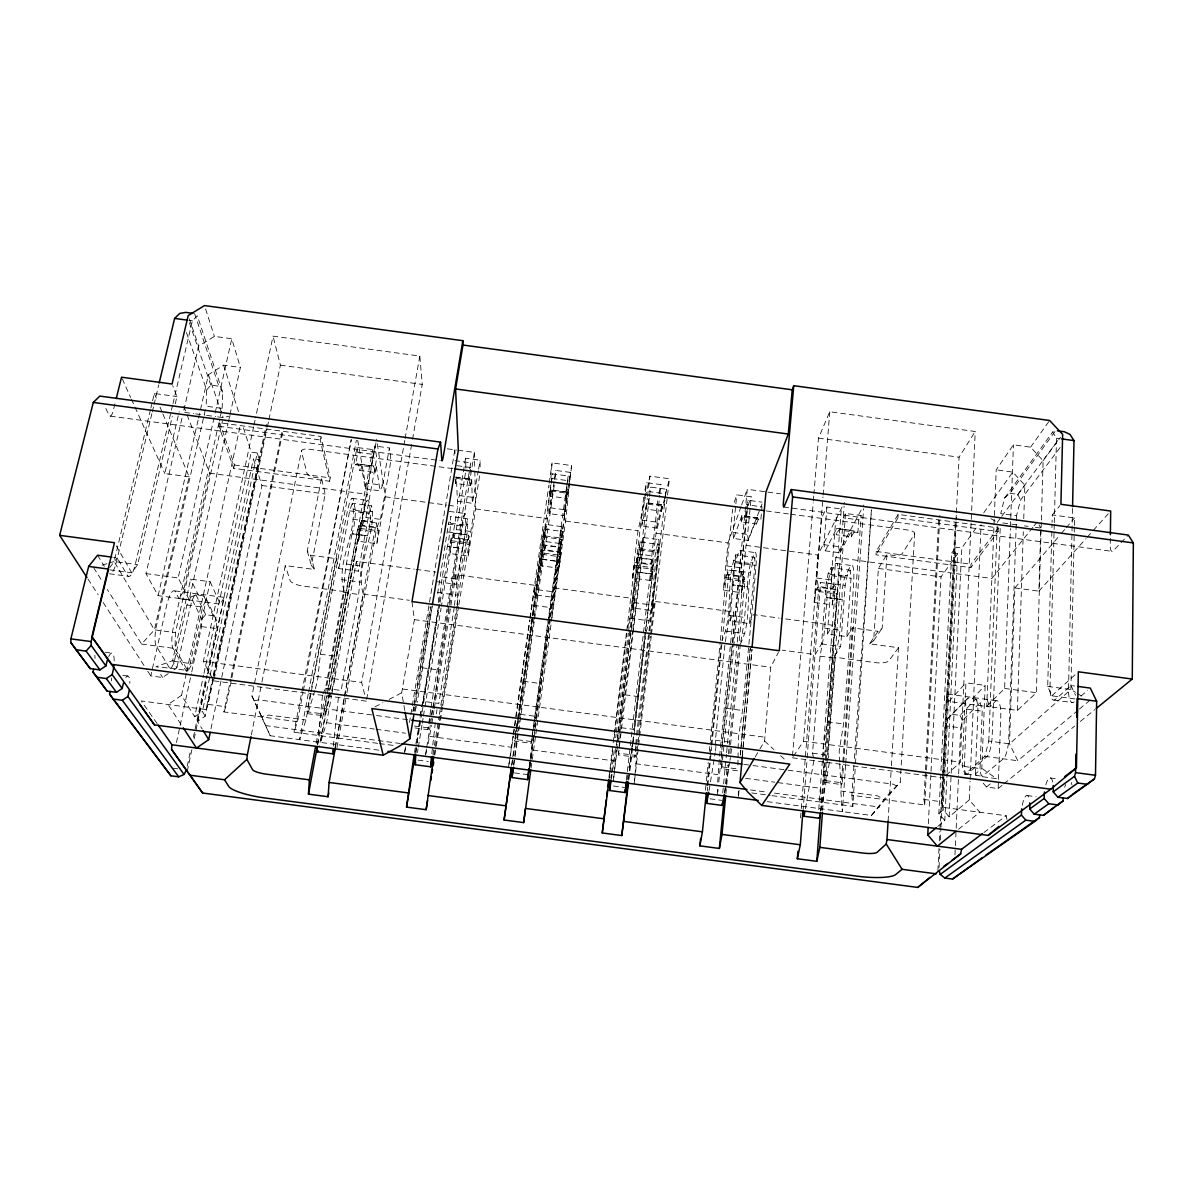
<?xml version="1.0" encoding="UTF-8"?>
<svg xmlns="http://www.w3.org/2000/svg" width="1193" height="1193" viewBox="0 0 1193 1193"><rect width="100%" height="100%" fill="white"/><g stroke="black" fill="none" stroke-linecap="round" stroke-linejoin="round"><path stroke-width="0.75" stroke-dasharray="5 3.75" d="M531.243 741.554L514.63 739.347L514.481 740.957L531.064 743.343L566.615 487.042M465.881 468.267L465.568 458.246L480.063 460.2L480.183 470.206M626.28 780.252L652.004 559.8L637.33 557.832L628.577 631.276M717.604 789.498L717.53 795.06L718.082 789.498M717.694 782.071L719.409 758.017M737.945 765.071L738.02 759.583M738.049 757.764L738.139 750.442M738.169 748.607L738.392 737.632L742.538 710.491L752.887 602.674A22.085 2.341 -82.4 0 0 753.051 600.869L755.84 568.136A27.305 2.863 -82.3 0 0 754.021 554.327L750.472 563.543A15.39 1.596 -82.2 0 0 747.638 580.887L747.385 586.867L732.219 584.838L747.385 586.867M1110.325 538.326L1110.236 545.619A9.305 2.938 -81 0 0 1113.352 550.748L1128.31 535.061M1072.522 508.457L1068.54 689.211A18.969 5.786 -82.7 0 0 1074.311 701.827M1074.356 527.142L1070.867 689.524L1009.502 743.821L988.788 741.062L984.821 756.347L964.854 774.391L962.199 765.727L965.912 682.828L985.164 685.393L981.809 768.337L975.352 774.048L977.574 776.643M1074.401 525.308L1074.55 517.926L1052.271 514.914L1052.077 522.28M173.984 669.765L176.832 667.841L172.597 660.654L190.626 579.127L210.132 581.737L192.461 663.293L187.957 671.062L175.043 648.515L175.431 632.648L222.345 421.218M721.959 744.626L721.661 768.65L738.169 770.842A6.949 0.775 -83 0 1 737.9 768.739M722.004 742.807L732.711 644.399M1054.254 524.428L1050.019 686.736A18.969 5.562 -82.7 0 0 1055.522 699.307L1071.001 685.498L1074.505 685.975M1054.314 522.594L1056.506 438.219L1052.644 432.03L1055.686 430.598L1009.889 493.261L1004.625 497.973L1000.763 513.616L1016.54 515.764L1020.477 500.121L1060.07 447.539M645.204 493.38L641.685 526.098L656.389 528.081L659.699 495.349M1074.968 698.919L1051.794 695.817L1047.708 686.422L1052.032 524.13M1078.04 710.223L1017.823 760.746L1009.502 743.821L1014.9 587.94L1038.909 591.176L1040.743 528.067L1039.073 524.86M1041.385 520.073L1043.114 460.677L1030.588 447.181L1013.424 444.84L996.2 469.848L986.76 706.331L1017.39 710.431L1036.359 692.686L1041.116 529.364M1041.161 527.5L1041.325 521.938M186.466 332.564L206.643 390.007L206.135 406.216L222.137 408.379L219.318 421.025M653.033 565.02L652.899 569.24L634.482 566.764L634.721 562.559L653.033 565.02L650.513 580.469L632.305 578.023L638.031 530.825L645.338 497.302M191.745 671.898L201.542 626.608L201.796 618.988L190.85 597.007L196.025 594.875L203.794 595.918L206.419 599.08L216.798 621.001L216.529 628.607L206.881 673.911M430.718 709.537L427.869 729.639L435.072 697.279L438.398 669.944L455.547 562.783A22.145 1.581 -82.4 0 1 455.845 560.993L461.288 528.529A27.364 1.939 -82.4 0 1 465.524 515.495L465.762 525.248A15.434 1.074 -82.4 0 1 463.764 542.74L462.69 548.616L447.345 546.334L462.69 548.616M643.698 497.153L636.361 562.052L650.946 564.006L657.686 500.941M1017.39 710.431L1023.311 531.75M1023.743 518.731L1024.862 485.223L1012.797 472.1L996.2 469.848M222.137 408.379L222.703 392.184L197.322 315.802L192.386 320.828L173 403.473M986.76 706.331L1004.625 688.45L1010.396 528.529M1010.456 526.665L1013.424 444.84M1016.54 515.764L1008.786 738.422A16.672 4.444 -83.3 0 1 1003.388 758.823L982.495 776.24A16.046 4.116 -83.5 0 1 980.02 768.575L982.182 711.207L980.214 702.468L975.74 699.068L968.075 698.039L947.749 718.529L945.945 725.881L960.738 727.864L962.572 720.512L980.214 702.468M731.592 748.772L729.982 760.284M983.151 783.115L986.507 787.007L998.138 788.558L998.407 781.236M998.481 779.402L1000.763 717.217A22.921 5.95 -83.1 0 0 995.051 701.633L989.743 706.912L948.897 701.454L946.541 693.938L996.692 700.709M988.788 741.062L997.363 522.206L1000.659 517.762M998.123 531.511L998.273 527.932L898.105 514.407L876.229 551.449L876.005 554.849L970.848 567.629L998.123 531.511L897.897 517.971L876.005 554.849M1000.181 528.469L992.188 736.215A16.672 4.28 -83.3 0 1 986.879 756.63L966.837 774.66L964.854 774.391M958.62 829.18L979.811 812.254L969.268 799.921L970.058 781.326M970.148 779.461L981.064 524.666M975.352 774.048L977.842 714.16A22.935 5.637 -83.1 0 0 972.534 698.621L985.164 685.393M966.837 774.66L966.673 774.138A16.061 3.952 -83.4 0 1 964.317 766.488L966.688 709.134L964.839 700.41M542.129 559.278L557.31 561.321L542.099 559.308L546.006 524.428L532.615 615.767M715.919 746.699L715.487 751.023M954.967 854.889L955.295 847.522M955.384 845.673L958.561 775.718M958.65 773.884L960.738 727.864M946.064 775.465L960.276 762.118L975.218 431.493L829.776 411.749L818.487 438.129L813.954 493.574M970.848 567.629L971.013 564.214L998.273 527.932M550.734 490.04L566.213 492.127L566.138 493.872L565.691 498.256L550.435 496.199A54.639 1.193 -82.4 0 0 550.331 491.024L552.508 473.875L568.151 475.977L565.929 493.127L550.331 491.024M937.713 826.495L944.811 820.516L947.033 774.212M947.123 772.363L957.591 553.82L951.701 553.03L938.861 813.507L944.811 820.516M969.268 799.921L949.151 816.862L961.797 547.975L977.992 525.457M617.974 731.577L629.815 630.739M937.907 870.756L938.995 848.417M939.353 840.976L939.816 831.67M939.905 829.806L942.455 777.702M942.545 775.838L946.541 693.938M1006.952 819.472L1006.251 815.758L942.351 807.273L941.545 801.756L942.902 773.869M942.992 772.02L955.339 519.194M939.04 867.594L939.935 849.192M940.382 839.991L940.919 828.941M941.009 827.107L955.936 522.072M956.025 520.223L956.294 514.66M956.383 512.811L959.083 457.202L975.218 431.493M942.351 807.273L943.976 773.854M944.066 771.99L956.428 517.598M949.151 816.862L943.141 809.793L955.847 547.169L961.797 547.975M559.398 551.703L559.845 547.408L545.141 545.44L544.798 549.749L559.398 551.703L568.539 487.012M928.333 823.737L941.023 576.875L957.591 553.82M853.92 765.623L851.891 795.269L924.709 804.932L923.964 799.429L925.44 771.558M925.529 769.694L938.846 516.972M924.709 804.932L939.89 515.361M813.835 760.627L805.439 808.72M767.308 801.651L871.457 815.46L900.238 782.25L914.703 533.405M888.099 821.097L891.305 767.606M891.425 765.757L898.508 647.724L869.533 643.847L878.018 631.321L882.209 628.115L886.921 554.491L892.737 555.267A8.008 3.027 3.2 0 0 902.311 553.463L914.479 534.24A8.262 3.206 2.9 0 0 908.35 530.095L790.273 514.153M772.02 795.627L852.816 806.349L855.366 765.578M855.485 763.729L871.397 509.843L854.039 763.759M897.897 517.971L898.105 514.407M640.059 541.95L632.409 607.908L651.93 610.518L659.192 544.53L640.059 541.95L629.964 618.242L627.309 629.442M869.533 643.847L873.649 640.686L878.391 568.45L886.921 554.491M532.883 615.156L543.904 529.021L563.066 531.586L551.613 619.316M563.066 531.586L553.865 597.38L534.315 594.755L534.971 585.331L455.875 574.728L434.237 708.866M851.414 536.775L851.862 530.438L836.711 528.395L836.218 534.718L851.414 536.775A54.505 8.873 -82.2 0 1 857.886 532.496L858.781 519.909L861.137 515.54L845.569 513.437L843.317 517.822L858.781 519.909M845.613 765.16L842.362 811.598L840.797 790.974L852.339 627.876L878.018 631.321M823.319 758.107L824.244 780.207A6.934 1.133 -83.3 0 0 825.765 780.654L842.288 782.862L843.6 764.295M843.734 762.431L861.137 515.54M845.748 763.296L863.583 508.74M325.346 693.938L344.374 591.579C334.622 562.44 358.72 532.824 352.278 503.237L371.5 505.817C377.107 535.448 354.649 564.826 363.268 594.114L344.688 696.518M331.684 690.896L333.801 682.724L336.68 656.389L356.111 549.436A22.16 2.908 -82.4 0 1 356.453 547.647L362.791 515.287A27.394 3.549 -82.5 0 1 369.055 502.521L370.576 512.453A15.449 1.968 -82.5 0 1 368.861 529.99L367.519 535.836L352.144 533.793L353.665 527.947A15.449 2.118 -82.5 0 0 355.32 510.395L353.605 500.434A27.394 3.803 -82.5 0 0 347.014 513.154L340.542 545.514A22.16 3.117 -82.4 0 0 340.184 547.304L320.395 654.226L317.547 680.562L315.355 688.719M636.913 752.679L634.169 784.01L638.449 747.012M826.302 760.538L833.982 657.104L840.662 646.457L845.121 585.405L847.164 575.652L850.236 570.224L831.163 567.659L828.24 573.117L826.257 582.87L821.545 643.892L815.222 654.584L782.25 650.185M831.163 567.659L831.819 575.667L827.375 634.02L846.836 636.63L851.027 578.262L850.236 570.224M820.56 811.195L824.169 762.909M824.721 755.482L836.785 593.935L835.875 589.581L817.608 587.135L816.266 589.67L814.118 602.435L832.267 604.866L834.459 592.116L835.875 589.581M825.034 762.416L821.574 808.854L820.322 788.26L776.583 782.459M825.183 760.567L844.152 506.115M822.588 810.42L826.153 762.387M825.765 780.654L845.569 513.437M828.732 758.181L828.061 755.229L835.234 658.223L838.604 640.343A15.285 2.446 -82.4 0 0 839.932 630.232L842.198 599.363L826.734 597.499L826.883 591.534A15.39 2.326 -82.2 0 1 829.955 574.236L834.548 565.154A27.29 4.19 -82.2 0 1 838.068 579.187L836.01 611.994A22.07 3.43 -82.4 0 1 835.89 613.813L827.42 721.795L823.17 747.832L823.245 756.273M826.913 507.025L823.96 544.694L825.228 550.808L839.887 552.791L838.485 546.648L841.319 508.979L826.913 507.025L822.842 515.451A7.218 1.029 -81.9 0 0 820.993 524.786L816.758 578.023L818.353 586.494L832.893 588.447L831.133 579.962L835.189 526.695A7.218 1.089 -81.9 0 1 837.083 517.374M832.267 604.866L835.846 557.459L863.836 505.027M818.741 809.48L835.503 585.241L835.189 584.421L820.56 582.452L818.353 586.494M839.618 762.103L839.186 751.038L843.57 723.957L851.683 615.931A22.07 3.639 -82.4 0 0 851.802 614.112L853.711 581.289A27.29 4.444 -82.2 0 0 849.878 567.227L845.091 576.264A15.39 2.475 -82.2 0 0 841.96 593.547L842.198 599.363M542.487 552.896L542.696 550.197L561.038 552.657L559.07 568.196L540.832 565.75L542.487 552.896L560.755 555.341M813.447 757.57L812.537 753.156L820.038 656.18L823.364 638.3A15.285 2.297 -82.4 0 0 824.691 628.174L827.062 597.335M814.118 602.435L817.891 555.043L844.42 502.402M793.375 756.302L803.545 741.271L822.991 496.899M823.14 495.05L829.776 411.749M800.563 817.921L801.144 810.494M801.293 808.63L818.428 591.474L817.608 587.135M803.038 811.136L807.094 759.509M807.109 757.987L820.56 582.452M540.832 565.75L547.542 518.642L550.271 485.208M550.868 477.782L552.076 462.914L571.596 465.553L565.571 521.073L559.07 568.196M635.675 745.983L634.915 757.123L618.377 754.93L621.285 722.048L632.812 631.022M635.809 744.178L636.391 736.916M636.54 735.097L653.943 589.402A22.1 1.044 -82.4 0 0 654.137 587.597L657.805 554.954A27.32 1.268 -82.3 0 0 657.999 541.398L654.137 560.621L645.771 630.262M792.51 755.944L813.208 502.805M813.358 500.956L813.805 495.408M549.347 513.661L551.33 489.905L566.571 491.963L564.065 515.644L549.347 513.661L554.223 481.107M557.295 561.351L561.605 526.635L546.006 524.428M569.255 481.226L570.209 472.368L555.744 470.415L554.864 480.287M613.321 781.236L617.079 744.417M759.866 749.04L764.594 741.047L770.678 667.26L778.418 652.392M322.945 693.789L325.495 688.376L343.36 592.399L344.956 574.221A15.345 2.088 -82.3 0 1 346.358 564.065L352.039 533.539M742.314 756.675L751.903 649.275M325.495 688.376L341.138 690.464L358.661 594.457L360.331 576.279A15.345 1.939 -82.3 0 1 361.718 566.123L367.31 535.597M740.301 754.304L740.644 750.606M740.823 748.757L750.129 648.724M740.376 755.184L750.352 647.918M739.049 790.407L738.363 797.819L738.333 790.377M742.314 755.169L752.097 649.499M317.696 744.059L322.483 695.31M740.122 644.548C754.095 617.87 743.179 584.898 754.796 557.385L735.678 554.82C725.061 582.035 733.993 613.754 721.989 640.462M741.852 515.6L741.241 521.923L756.451 523.966L757.033 517.643L741.852 515.6L733.531 538.461L748.205 540.444L757.033 517.643M735.678 554.82L729.967 620.971L749.458 623.581L754.93 565.333L754.796 557.385M756.451 523.966A54.55 5.711 -82.2 0 1 760.851 519.417L762.029 506.846L746.535 504.758L748.16 500.285L762.029 502.149M333.369 746.147L338.499 696.518M741.062 506.593L728.028 542.934L723.286 590.237L741.464 592.682L746.013 545.365L760.03 509.157M722.719 793.032L723.435 785.665M723.614 783.831L726.448 754.379M726.626 752.529L727.327 745.178M727.506 743.328L737.065 643.937M737.244 642.088L743.821 572.416L729.012 570.15L727.432 574.28L741.986 576.234L743.761 572.148M748.205 540.444L747.593 534.404L751.202 496.81L736.767 494.856L733.531 504.385M724.688 792.853L725.404 785.441M725.583 783.592L727.357 765.056M728.416 753.931L744.909 581.587L744.521 577.308L726.239 574.862L723.286 590.237M725.881 793.867L728.699 764.37M729.743 753.305L740.212 645.502M740.823 641.923L743.254 627.563A15.3 1.566 -82.4 0 0 744.581 617.452L747.504 586.658M438.681 602.554L437.786 592.503L448.732 522.072L450.626 522.325L450.551 523.205A15.434 1.223 -82.4 0 1 448.598 540.712L447.464 546.573M719.588 756.168L733.665 611.964L654.42 601.347L651.93 610.518M718.797 782.086L721.139 757.987M721.318 756.138L722.033 748.727M722.212 746.878L747.265 489.279L766.711 491.904M741.241 521.923A54.55 5.204 -82.2 0 1 745.312 517.315L746.356 506.548M741.986 576.234L741.241 567.868L747.146 509.262M721.661 768.65L747.086 511.394M747.265 509.545L748.16 500.285M617.855 733.65L617.333 737.975M705.421 790.303L706.167 782.891M706.345 781.042L708.195 762.506M709.313 751.396L710.238 742.135M710.417 740.286L720.229 642.102M720.423 640.253L726.239 574.862M707.017 785.755L709.954 756.273M710.133 754.438L710.864 747.057M711.058 745.222L720.975 645.711M707.3 790.989L707.673 787.305M707.852 785.471L711.699 746.818M711.878 744.984L729.102 570.179M733.531 538.461L733.039 532.436L735.708 505.593M735.887 503.804L736.767 494.856M715.904 746.043L715.427 740.242L725.001 643.474M725.299 641.67L727.984 625.52A15.3 1.432 -82.4 0 0 729.311 615.394L732.353 584.615M732.89 642.565L737.065 600.556A22.085 2.132 -82.4 0 0 737.244 598.752L740.167 566.019A27.305 2.61 -82.3 0 0 738.661 552.255L735.32 561.5A15.405 1.447 -82.3 0 0 732.532 578.859L732.129 584.809M727.432 574.28L726.85 565.944L732.636 509.157M358.571 541.279L359.361 525.561L377.749 528.037L378.226 530.825L376.869 543.74L358.571 541.279L367.25 494.364L357.065 436.578M457.709 606.745C454.801 577.099 468.819 548.407 467.552 518.746L450.268 516.42L450.626 522.325M553.865 597.38L554.834 588L634.587 598.692L617.303 742.568M439.382 601.57L440.933 587.075A15.33 1.208 -82.3 0 1 442.32 576.935L447.345 546.334M652.75 571.73L652.601 574.146L637.42 572.103L652.601 574.146M415.954 753.424L416.954 744.372M417.162 742.568L421.069 708.418M454.473 605.433L456.278 589.133A15.33 1.059 -82.3 0 1 457.65 578.978L462.571 548.392M633.468 736.648L628.532 770.603M431.821 753.693L435.296 722.958M468.208 555.998L469.654 540.384L451.282 537.909L449.955 553.552L468.208 555.998L475.694 508.964L474.814 470.668M628.264 780.073L629.129 772.676M629.352 770.827L631.947 748.637M632.156 746.788L633.244 737.528M634.109 730.131L645.562 632.111M645.324 630.978L652.675 573.922M628.95 779.148L632.812 746.028M633.036 744.193L633.886 736.827M634.109 734.992L645.696 635.645M648.738 498.838L648.097 504.207A54.595 2.013 -82.3 0 0 646.099 509.098L661.325 511.141L662.07 504.833L646.86 502.79L641.685 526.098M646.129 631.962C654.644 603.613 651.766 573.132 659.192 544.53M661.325 511.141A54.595 2.52 -82.3 0 1 663.666 506.309L666.231 489.219L650.617 487.117L649.603 491.665L665.112 493.768M635.809 751.679L636.451 746.132M636.659 744.283L637.524 736.886M637.733 735.052L664.948 500.314M665.157 498.465L666.231 489.219M637.137 750.829L650.364 636.406M650.573 634.557L654.42 601.347M638.658 745.163L651.259 636.018M651.482 634.154L669.422 478.766L649.946 476.141L645.711 495.542M432.224 606.044L417.282 702.274M659.908 493.559L660.952 484.626L646.502 482.673L644.444 492.366M650.513 580.469L656.046 533.256L665.097 496.348M645.055 632.767L633.751 729.385L618.183 727.312M630.336 627.13L637.494 571.879M613.754 777.538L647.277 498.331M647.501 496.482L649.946 476.141M618.377 754.93L649.29 498.197M649.499 496.348L650.617 487.117M608.967 777.508L634.482 566.764M609.295 778.403L609.742 774.719M609.966 772.885L612.844 748.98M614.186 737.945L614.634 734.262M614.857 732.427L626.877 633.125M610.846 778.194L611.293 774.525M611.502 772.691L614.171 750.651M615.722 737.796L616.155 734.127M616.378 732.293L628.353 633.125M645.428 491.605L646.502 482.673M633.036 629.203L638.091 587.269A22.1 0.835 -82.4 0 0 638.3 585.465L642.117 552.836A27.335 1.014 -82.3 0 0 642.624 539.34L637.42 572.103M436.325 713.921L437.011 709.611M534.315 616.125L542.114 559.07M513.557 764.519L514.481 757.316M514.72 755.512L517.479 733.874M517.702 732.07L519.238 720.542M532.346 617.586L518.612 715.755M549.585 618.168L557.325 561.113M465.449 473.099L456.322 529.573L453.832 537.521L468.446 539.49L470.788 531.511L479.72 475.038M561.53 526.516L534.345 721.511M529.2 766.592L530.139 759.389M530.378 757.585L533.659 732.368M554.283 485.089L544.798 549.749M534.375 726.955L534.837 723.54M565.691 498.256L566.571 491.963M535.523 719.185L549.362 619.972M529.304 767.382L530.333 760.06M530.587 758.226L534.643 728.893M534.896 727.059L535.925 719.722M536.179 717.888L549.898 618.884M550.152 617.049L559.83 547.423M564.065 515.644L568.733 483.061M568.972 481.286L570.209 472.368M533.748 738.735L529.394 770.111L532.391 750.039L615.081 761.015M534.166 737.155L571.596 465.553M531.049 768.038L535.642 735.842M535.896 733.993L551.718 619.555M551.971 617.72L561.038 552.657M566.869 485.208L568.151 475.977M519.611 718.499L534.091 617.929M513.84 765.339L534.404 620.554M534.673 618.72L545.126 545.44M554.477 479.332L555.744 470.415M632.305 578.023L634.721 562.559M512.99 735.977L508.501 767.353L513.378 736.26M513.258 734.142L529.632 619.749M529.901 617.899L548.914 485.059M549.183 483.21L552.076 462.914M513.646 734.426L529.96 620.3M530.229 618.466L534.971 585.331M534.315 594.755L543.904 529.021M515.152 735.649L515.943 730.131M516.211 728.282L517.255 720.9M517.523 719.066L550.927 484.925M551.196 483.09L552.508 473.875M511.573 765.444L516.554 730.578M516.808 728.744L532.242 620.464M511.976 764.653L513.02 757.272M513.288 755.423L515.913 736.976M517.494 725.911L533.003 617.049M533.256 615.215L542.696 550.197M550.435 496.199L551.33 489.905M611.338 779.327L616.02 746.967M616.289 745.178L617.064 739.779M532.734 732.308L531.064 743.343M533.003 730.519L534.076 723.316M627.205 779.596L628.264 772.408M741.464 592.682L744.521 577.308M436.832 581.692L456.412 584.316L467.552 518.746M454.279 607.237L438.83 703.452L423.217 701.38L421.427 706.882M432.955 754.617L434.133 747.295M434.416 745.461L439.099 716.188M439.397 714.368L440.56 707.046M440.858 705.212L456.665 606.417M456.964 604.583L468.282 535.105L468.446 539.49M465.568 458.246L459.454 495.587L457.605 501.299L472.353 503.297L478.348 470.877M478.632 469.088L480.063 460.2M433.998 755.169L441.022 711.192M441.306 709.358L457.113 610.413M434.893 754.826L442.484 707.27M442.782 705.436L458.544 606.655M458.828 604.821L469.654 540.384M515.749 733.725L514.496 741.136M516.032 731.92L516.897 726.537M517.18 724.733L518.329 717.545M431.016 707.703L447.002 609.026M447.3 607.192L470.698 462.824L455.04 460.707M455.055 478.9A54.684 4.369 -82.5 0 1 455.383 483.374L470.668 485.447A54.669 3.862 -82.4 0 0 468.819 480.033L470.549 469.326M426.453 748.995L425.275 756.317L426.512 750.889M426.751 747.161L430.3 725.195M430.598 723.361L432.671 710.551M432.97 708.717L474.382 452.415L454.846 449.776L409.512 722.436M428.138 743.657L431.568 725.404M431.851 723.554L433.939 710.7M470.668 485.447L471.682 479.154L456.412 477.096L457.635 506.533L441.38 606.238M709.074 790.452L715.189 752.813M414.493 752.574L420.204 717.783M420.503 715.949L421.696 708.627M421.994 706.793L438.532 606.059M423.217 701.38L438.994 605.194M415.537 752.261L416.73 744.939M417.028 743.12L421.83 713.861M422.128 712.027L439.799 604.15M440.098 602.316L451.282 537.909M417.461 752.559L418.057 748.906M418.355 747.072L421.949 725.12M422.247 723.301L423.142 717.813M423.44 715.979L424.633 708.657M424.932 706.838L441.082 608.072M412.823 711.639L430.181 606.954M413.539 710.983L414.15 707.33M414.448 705.495L430.807 606.849M455.383 483.374L456.158 478.676M724.658 792.51L725.851 785.352M726.134 783.562L729.698 762.073M404.651 751.709L405.56 746.221M404.815 710.461L401.683 692.76L414.374 619.629L411.973 601.585M414.463 711.222L415.701 703.885M416.014 702.036L432.075 606.491M452.952 535.389L453.549 533.122L468.282 535.105M366.639 699.322L412.211 441.171M412.539 439.337L422.233 384.414L419.817 356.066L273.063 336.143L255.541 417.908M364.611 694.356L361.628 682.441L404.785 440.411M405.113 438.577L419.817 356.066M335.069 747.25L376.198 522.728L377.003 527.202L362.359 525.233L361.464 520.745L360.823 522.146L319.187 747.012M382.64 485.238L389.41 447.957L374.9 446.003L367.996 483.254L365.356 488.876L380.12 490.875L382.64 485.238L367.996 483.254M335.397 747.713L344.359 698.337M337.022 747.459L346.611 694.52M346.939 692.686L376.034 532.048L377.749 528.037M377.003 527.202L380.373 519.358L389.887 466.642A7.247 0.865 -82.8 0 0 390.663 457.128L389.41 447.957M376.869 543.74L385.339 496.81L376.63 439.218M820.993 810.778L829.478 761.79M357.005 447.479L357.87 452.296L355.529 464.748A54.729 7.59 -82.5 0 1 359.809 470.489L375.109 472.562A54.714 7.069 -82.5 0 0 371.157 466.866L373.469 454.399L372.708 449.597L357.005 447.479L310.806 691.716M375.959 442.871L320.559 742.434L326.599 722.734L331.609 695.534M331.952 693.715L356.349 561.381L414.254 569.15M362.359 525.233L365.893 517.404L375.586 464.703A7.247 0.925 -82.8 0 0 376.317 455.189L374.9 446.003M375.109 472.562L376.257 466.284L360.972 464.226L359.809 470.489M452.639 468.61L308.733 449.179A8.291 3.251 11.9 0 0 301.471 451.536L306.974 473.248A8.053 3.057 11.6 0 0 315.623 477.528L321.513 478.318L307.257 551.002L310.523 555.237L336.426 558.712L338.812 568.554L358.422 571.193L369.025 513.437L371.5 505.817M316.175 743.284L325.003 695.773M317.592 744.879L327.419 691.97M327.747 690.136L357.542 529.558L359.361 525.561M310.463 693.551L307.019 711.774L323.691 713.981L327.061 695.758M327.404 693.923L372.708 449.597M338.812 568.554L349.668 510.843L352.278 503.237M308.256 694.013L299.592 739.645L305.945 719.99L336.426 558.712M308.599 692.179L356.379 440.217M377.599 743.328L293.97 732.234L297.43 721.69L302.992 692.566M303.335 690.747L351.279 439.576L293.97 732.234M261.923 682.053L285.261 565.571L314.52 569.493L311.328 565.348L325.197 494.006L321.513 478.318M329.566 481.241L330.207 477.886L320.962 436.459L219.706 422.784L218.916 426.304L233.709 468.327L329.566 481.241L320.276 439.978L320.962 436.459M251.35 734.828L261.565 683.872M378.852 750.158L270.229 735.753L251.962 696.011L301.516 450.686M297.43 721.69L223.866 711.923L230.652 679.22M231.024 677.4L282.294 430.27M223.866 711.923L225.865 706.748L231.531 679.473M231.904 677.654L283.531 428.451M214.143 679.056L266.993 428.675M267.381 426.87L268.529 421.427M268.917 419.608L280.4 365.177L273.063 336.143M210.982 728.729L261.923 485.491L253.408 458.902L259.373 459.708L205.181 716.173L197.546 721.422L202.199 729.012M197.546 721.422L207.254 675.849M207.642 674.03L253.408 458.902M187.212 771.528L191.849 749.756M194.161 738.885L206.508 680.845M208.044 673.583L224.239 597.41L174.357 590.818M205.181 716.173L202.422 711.505L209.759 676.908M210.147 675.089L257.256 452.982L251.246 452.162L242.343 424.44M157.133 723.629L141.281 700.962L206.016 709.552L212.936 676.863M213.323 675.044L266.322 424.365M206.016 709.552L208.089 704.392L213.86 677.117M214.233 675.298L266.859 426.199M366.311 701.156L213.771 680.875L203.362 661.384L253.587 426.99M253.99 425.17L255.153 419.727M186.302 673.523L181.56 695.325L194.713 716.799L203.615 675.104M204.003 673.299L251.246 452.162M187.197 766.324L190.671 750.024M193.37 737.334L206.493 675.715M186.704 671.704L240.449 424.619M187.957 671.062L186.212 670.332A16.15 3.594 -81.4 0 0 190.209 663.487L202.616 607.103L206.419 599.08M233.709 468.327L234.439 464.987L219.706 422.784M176.46 742.553L191.357 673.702M174.581 660.922L172.597 660.654L155.865 666.798L170.181 668.199A16.165 3.758 -81.3 0 0 174.312 661.369L186.928 605.015L190.85 597.007M181.947 418.355L145.993 573.609L158.132 595.65L189.18 599.796L227.997 423.709M228.4 421.89L229.593 416.446M229.995 414.627L240.404 367.429L231.77 338.737L214.382 336.381L198.664 346.134L183.618 411.138M176.832 667.841L189.791 608.952A23.07 5.145 -81.7 0 1 198.381 595.173L190.626 579.127M218.916 422.829L173.447 627.041A16.791 3.892 -81.5 0 0 172.955 648.231L185.944 670.794M187.077 414.881L209.64 473.159L183.245 591.937L178.935 598.603L220.287 604.12L224.239 597.41M189.18 599.796L178.175 577.919L214.71 414.836M215.128 413.032L231.77 338.737M162.859 413.896L189.12 476.812L154.434 629.844L141.594 644.056L107.34 589.506M205.33 409.825L156.626 624.804A16.791 4.056 -81.5 0 0 156.223 646.01L169.913 668.662M168.288 673.627L162.576 677.49L150.78 675.924L166.573 605.85A23.085 5.473 -81.6 0 1 175.58 592.131L178.935 598.603M636.361 562.052L637.33 557.832M158.132 595.65L198.127 419.951M198.545 418.132L208.432 374.662L223.598 365.147L240.404 367.429M415.239 711.192L416.864 704.049M189.12 476.812L164.798 473.546L179.174 411.674M172.582 405.292L135.286 564.334A19.118 5.07 -82 0 1 127.293 575.19L117.197 557.847L113.633 557.37M109.95 569.866L131.692 572.759L137.642 564.647L172.314 416.432M175.267 403.786L176.952 396.553L172.672 385.593M658.909 493.335L660.952 484.626M632.409 607.908L634.587 598.692M151.869 413.673L116.482 561.814A19.118 5.294 -82 0 1 110.815 573.639M152.301 411.868L153.584 406.455M154.016 404.651L158.758 384.832M150.452 409.751L114.125 561.5L154.434 629.844L175.431 632.648M150.885 407.946L152.182 402.533M152.615 400.729L154.344 393.496L176.952 396.553M404.352 753.544L406.097 746.326M656.389 528.081L662.07 504.833M665.53 494.588L669.422 478.766M114.916 403.86L113.156 410.974A9.38 2.699 -83.6 0 1 109.085 415.179L105.208 407.216M650.946 564.006L652.004 559.8M565.929 493.127L566.213 492.127M331.162 692.656L325.033 713.906A6.964 0.954 -81.6 0 1 323.691 713.981M314.833 690.493L308.465 711.699A6.964 1.029 -81.6 0 1 307.019 711.774M741.673 504.863L747.265 489.279M748.056 505.37L751.202 496.81M760.702 507.428L762.029 503.983M729.967 620.971L733.665 611.964M749.458 623.581L753.454 614.619L779.208 618.078M825.228 550.808L836.711 528.395M839.887 552.791L851.862 530.438M832.893 588.447L835.189 584.421M827.375 634.02L832.565 625.236L781.057 618.317M755.139 757.018L758.912 750.636M846.836 636.63L852.339 627.876M634.915 757.123L635.377 755.378L618.794 753.171M873.649 640.686L882.209 628.115M951.701 553.03L955.847 547.169M983.763 512.766L1012.797 472.1M1030.588 447.181L1049.631 420.488M1004.625 497.973L1052.644 432.03M898.508 647.724L889.009 660.668A11.617 3.728 4 0 1 875.23 662.622L833.982 657.104M1009.889 493.261L1017.823 494.334L1059.906 437.727M1001.762 516.286L1024.862 485.223M1043.114 460.677L1060.488 437.324M109.652 567.674L117.197 557.847M871.457 815.46L886.876 795.97L900.297 782.146M1032.855 527.351L991.86 578.456L835.846 557.459M1033.988 525.934L1037.403 521.669M1052.271 514.914L1059.846 505.623M1014.9 587.94L1060.234 534.732M1061.427 533.331L1065.006 529.125M1066.199 527.724L1074.55 517.926M206.643 390.007L210.833 385.115L218.871 386.204L222.703 392.184M1038.909 591.176L1085.928 538.669M1087.166 537.282L1092.117 531.765M1093.355 530.378L1108.208 513.795M201.796 618.988L205.703 614.723L213.219 615.722L216.798 621.001M948.897 701.454L965.912 682.828M947.749 718.529L968.075 698.039M952.596 714.413L960.022 715.397L975.74 699.068M1051.794 695.817L1077.011 673.016M938.861 813.507L943.141 809.793M1080.977 696.101L1087.643 690.374M986.507 787.007L990.265 783.861M1079.441 709.045L1089.239 700.828M998.138 788.558L1002.463 785.024M1003.91 783.846L1074.58 726.134M1080.351 721.437L1094.771 709.656M983.897 832.535L1006.251 815.758M194.713 716.799L202.422 711.505M181.56 695.325L168.079 704.526L182.231 726.269M270.229 735.753L261.878 717.097L263.921 715.904L268.738 715.054L305.945 719.99M254.139 700.917L258.523 699.859L374.766 715.308M374.975 706.897L382.834 702.737M389.112 699.411L401.683 692.76M102.18 565.109L107.295 563.558M109.01 563.051L114.125 561.5L137.642 564.647M217.648 416.864L223.151 417.61L230.279 415.91M520.387 714.309L535.985 716.382M715.427 740.242L730.981 742.314M812.537 753.156L828.061 755.229M170.181 668.199L186.212 670.332M966.673 774.138L982.495 776.24M982.674 776.762L996.513 778.611L981.809 768.337L979.856 768.068M792.361 757.794L943.484 777.896M122.834 675.357L127.875 676.028M1027.113 795.522L1036.225 796.745M376.6 715.546L409.825 719.961M743.791 764.325L751.158 765.31M753.007 765.548L786.217 769.962M788.066 770.201L893.244 784.174L897.121 786.321M414.448 726.03L427.765 727.805M722.361 766.935L738.914 769.127M307.466 713.653L324.093 715.86M414.955 727.924L427.869 729.639M824.766 782.34L841.259 784.532M208.089 704.392L225.865 706.748M923.964 799.429L941.545 801.756M326.599 722.734L374.304 729.057M376.138 729.296L405.486 733.203M429.778 736.424L511.797 747.31M635.63 763.744L717.783 774.645M745.595 778.343L774.749 782.205M840.797 790.974L877.66 795.865L883.759 799.638M265.398 725.598L400.073 743.463M750.561 789.945L767.159 792.152M774.54 793.121L879.688 807.079M379.419 743.567L395.778 745.729M751.814 792.957L770.171 795.388M417.997 760.105L428.332 761.477M514.526 772.9L528.29 774.719M613.396 785.993L625.43 787.589M709.999 798.803L722.019 800.399M172.687 768.143L177.846 768.814M234.439 464.987L330.207 477.886M876.229 551.449L971.013 564.214M459.454 495.587L474.083 497.556M550.42 507.83L565.02 509.799M641.983 520.178L656.553 522.131M733.039 532.436L747.593 534.404M823.96 544.694L838.485 546.648M209.64 473.159L367.25 494.364M385.339 496.81L446.793 505.086M448.598 505.325L457.635 506.533M475.694 508.964L547.542 518.642M565.571 521.073L638.031 530.825M656.046 533.256L728.028 542.934M746.013 545.365L817.891 555.043M261.923 485.491L325.197 494.006M878.391 568.45L941.023 576.875M351.995 498.316L367.578 500.419M449.269 511.409L464.823 513.512M643.37 537.536L658.864 539.624M740.182 550.569L755.661 552.642M836.845 563.573L852.294 565.646M353.486 509.262L355.395 509.515M370.635 511.573L372.544 511.827M465.852 524.368L467.76 524.637M543.441 534.807L545.35 535.061M560.546 537.104L562.455 537.357M638.777 547.632L640.686 547.885M655.852 549.928L657.761 550.182M733.591 560.382L735.484 560.635M750.636 562.678L752.529 562.932M828.24 573.117L830.134 573.371M845.27 575.399L847.164 575.652M355.32 510.395L370.576 512.453M450.551 523.205L465.762 525.248M545.246 535.94L560.442 537.983M640.552 548.765L655.718 550.793M735.32 561.5L750.472 563.543M829.955 574.236L845.091 576.264M349.668 510.843L369.025 513.437M448.15 524.085L465.732 526.441M542.591 536.775L561.888 539.37M639.403 549.794L658.685 552.389M735.693 562.753L754.93 565.333M831.819 575.667L851.027 578.262M365.893 517.404L380.373 519.358M456.322 529.573L470.788 531.511M546.275 541.667L560.71 543.605M636.808 553.835L651.229 555.774M726.85 565.944L741.241 567.868M816.758 578.023L831.133 579.962M352.77 519.223L371.784 521.788M447.763 532.003L466.746 534.553M542.219 544.694L561.172 547.244M637.301 557.474L656.225 560.024M731.861 570.179L750.74 572.715M826.257 582.87L845.121 585.405M361.464 520.745L376.198 522.728M359.898 528.365L378.226 530.825M451.446 540.668L469.744 543.113M634.124 565.199L652.362 567.659M725.269 577.442L743.478 579.887M816.266 589.67L834.459 592.116M357.542 529.558L376.034 532.048M449.985 541.98L468.461 544.455M541.935 554.327L560.382 556.803M726.522 579.127L744.909 581.587M818.428 591.474L836.785 593.935M352.144 533.793L367.399 535.836M826.883 597.544L842.004 599.587M416.074 569.389L435.982 572.058M346.358 564.065L361.718 566.123M442.32 576.935L457.65 578.978M537.745 589.715L553.06 591.773M633.796 602.599L649.096 604.642M729.311 615.394L744.581 617.452M824.691 628.174L839.932 630.232M341.481 579.604L360.748 582.184M437.786 592.503L457.038 595.083M533.569 605.328L552.791 607.908M629.964 618.242L649.156 620.807M725.836 631.082L744.984 633.647M821.545 643.892L840.662 646.457M344.374 591.579L302.768 586.017A11.676 3.758 10.8 0 1 290.108 580.514L285.261 565.571M363.268 594.114L409.348 600.273M1047.708 686.422L1070.867 689.524L1075.46 692.343M343.36 592.399L358.661 594.457M820.038 656.18L835.234 658.223M145.993 573.609L178.175 577.919M1004.625 688.45L1036.359 692.686M109.413 573.788L128.441 576.338M1053.971 700.082L1072.716 702.588M414.374 619.629L770.678 667.26M186.928 605.015L202.616 607.103M966.688 709.134L982.182 711.207M201.542 626.608L216.529 628.607M320.395 654.226L336.68 656.389M422.143 667.782L438.398 669.944M523.295 681.263L539.534 683.425M625.117 694.833L641.327 696.995M726.343 708.329L742.538 710.491M827.42 721.795L843.57 723.957M141.594 644.056L175.043 648.515M984.821 756.347L1017.823 760.746M203.362 661.384L361.628 682.441M803.545 741.271L960.276 762.118M402.652 689.002L764.504 737.155M190.477 663.025L192.461 663.293M962.199 765.727L964.168 765.981M105.014 652.183L112.023 653.123M174.312 661.369L190.209 663.487M964.317 766.488L980.02 768.575M1050.258 777.955L1058.892 779.104M188.822 320.335L192.386 320.828M1056.506 438.219L1060.01 438.681M280.4 365.177L422.233 384.414M818.487 438.129L959.083 457.202M184.676 412.405L193.833 413.643M195.667 413.896L204.823 415.134M206.657 415.373L215.814 416.611M1002.791 522.937L1010.009 523.906M1011.828 524.159L1017.241 524.89M1024.474 525.859L1028.098 526.352M1035.315 527.321L1040.743 528.067M447.33 448.822L456.501 450.059M767.785 492.113L780.535 493.827M218.916 426.304L320.276 439.978M110.367 416.133L440.277 460.662M783.592 506.995L1111.742 551.3M357.87 452.296L373.469 454.399M456.994 465.673L470.832 467.552L470.698 462.824M552.12 478.512L567.659 480.615M766.279 510.917L788.424 513.915M357.363 463.958L372.887 466.045M454.324 477.036L469.818 479.124M647.784 503.118L663.233 505.206M744.283 516.137L759.717 518.209M840.647 529.125L856.037 531.213M355.529 464.748L371.157 466.866M456.665 478.393L468.819 480.033M648.097 504.207L663.666 506.309M745.312 517.315L760.851 519.417M857.886 532.496L842.377 530.408A54.505 8.366 -82.2 0 0 836.218 534.718M990.846 518.672L997.363 522.206M1076.996 693.282L1081.589 696.115M764.594 741.047L773.884 749.532M780.535 755.616L785.844 760.463M87.999 579.082L98.124 594.696M103.195 602.51L146.739 669.676M147.753 671.241L150.78 675.924M93.65 567.674L102.449 581.707M160.667 674.433L162.576 677.49M97.572 555.222L104.343 566.302M116.288 545.857L131.692 572.759M960.022 715.397L962.572 720.512M196.025 594.875L205.703 614.723M251.962 696.026L261.878 717.097M203.794 595.918L213.219 615.722M1071.001 685.498L1075.534 695.325M1017.823 494.334L1020.477 500.121M210.132 581.737L220.287 604.12M122.297 378.882L130.633 397.478M131.394 399.163L164.798 473.546M154.344 393.496L157.193 400.296M160.026 407.096L162.159 412.196M183.752 406.306L186.406 413.166M987.043 699.352L989.743 706.912M189.389 322.766L210.833 385.115M189.359 318.978L198.664 346.134M208.432 374.662L223.151 417.61M194.578 313.565L218.871 386.204M205.599 308.987L214.382 336.381M223.598 365.147L239.197 413.792M257.256 452.982L259.373 459.708M307.257 551.002L311.328 565.348M310.523 555.237L314.52 569.493M356.349 561.381L358.422 571.193M360.972 464.226L365.356 488.876M453.549 533.122L453.832 537.521M376.257 466.284L380.12 490.875M851.891 795.269L852.816 806.349M455.875 574.728L456.412 584.316M839.723 763.952L840.677 782.384A6.934 1.193 -83.3 0 0 842.288 782.862M454.846 449.776L455.025 453.444M471.682 479.154L472.353 503.297M474.382 452.415L474.769 468.834M125.802 677.609A14.018 3.579 -80.8 0 1 129.828 683.365M108.623 656.806A14.614 3.907 -80.9 0 1 114.17 660.937M94.858 655.3A14.614 4.086 -80.9 0 1 95.008 658.387M111.337 677.997A14.018 3.743 -80.7 0 1 111.456 680.935M1071.284 782.593A14.51 4.459 -84 0 1 1071.97 784.964M1064.693 787.365A14.51 4.459 -84 0 1 1065.692 784.457M1022.282 805.275A13.913 3.937 -84.1 0 1 1029.47 799.906M1045.814 784.845A14.51 4.295 -84 0 1 1052.852 782.414"/><path stroke-width="1.5" d="M105.909 665.903L91.145 645.398L91.16 641.58L108.578 569.076L88.655 566.421L70.894 638.881L70.924 642.714L90.191 668.587L99.944 669.884L105.909 665.903L106.565 663.129A14.614 3.907 -80.9 0 1 107.519 659.699M1096.218 708.478L1132.261 679.041L1133.35 542.919L1128.31 535.061L791.317 489.533L784.263 506.324A9.335 1.104 -81.9 0 1 783.488 501.492L793.748 385.697L1049.631 420.488L1062.65 434.401L1060.92 504.296L1110.683 511.036L1110.37 534.688M1053.225 785.486A14.51 4.295 -84 0 1 1053.285 789.02L1053.225 791.854L1057.908 797.222L1067.496 798.49L1094.428 778.94L1095.487 775.286L1096.665 701.23L1090.313 688.093L1078.025 686.437M1053.225 791.854L1074.52 776.3L1075.564 772.632L1075.937 754.125M1076.682 717.112L1077.055 698.606L1096.665 701.23M742.314 756.675L740.003 782.608L748.145 792.465L761.731 805.409L988.177 835.413L1050.75 789.214L1076.429 767.889L1078.338 671.808L1132.261 679.041M1029.783 802.874A13.913 3.937 -84.1 0 1 1029.827 806.274L1029.738 809.003L1034.212 814.163L1043.413 815.386L1063.052 800.965L1063.112 798.177M1072.567 506.622L1074.013 440.59L1069.972 434.386L1064.335 431.762L1057.416 430.822M939.368 871.099L940.218 874.409L944.856 878.048L952.536 879.062L1034.883 821.351L1039.535 817.473L1039.61 814.789M1058.221 804.992L1048.781 803.739L1044.173 798.46L1044.248 795.671A14.51 4.295 -84 0 1 1044.501 791.958M1034.883 821.351L1025.831 820.158L1021.432 815.073L1021.521 812.388A13.913 3.937 -84.1 0 1 1021.775 808.809M955.787 831.432L937.31 846.195L927.766 834.876L928.139 827.45M982.406 833.653L961.558 849.312L886.981 839.529L888.099 821.097M328.746 793.091L328.09 796.745L308.465 794.15L309.375 779.849L315.489 746.952M529.051 769.217L527.56 779.625L512.006 777.568L513.109 768.128M328.09 796.745L329.089 782.459L335.397 747.713M797.923 851.325L797.327 858.751L816.802 861.316L820.411 813.044M816.802 861.316L819.845 847.358L822.454 812.254M961.558 849.312L960.663 853.86L917.745 887.428L202.631 793.017L171.568 749.413L171.941 744.775L158.192 725.135M797.327 858.751L800.294 844.763L802.904 811.538M791.317 489.533L792.599 496.899L779.283 650.737L411.973 601.585L437.95 448.986L440.575 442.126L99.794 396.076L93.308 402.444L59.65 535.344L86.985 577.516M309.375 779.849L265.994 774.108A12.184 2.64 9.6 0 1 252.558 769.649L246.876 759.389L247.279 754.751L171.941 744.775M752.067 647.411L765.966 491.859L788.29 434.043L792.227 389.798L793.748 385.697M427.601 800.563L426.14 809.704L406.545 807.109L414.18 754.408M527.56 779.625L528.961 768.396M625.251 789.11L625.057 792.555L609.534 790.497L610.622 780.028M700.604 838.455L699.873 845.867L719.379 848.447L724.524 794.702M719.379 848.447L722.004 834.414L725.702 795.701M426.14 809.704L433.7 757.003M699.873 845.867L702.423 831.819L706.286 793.136M707.121 792.823L706.51 803.336L722.019 805.394L724.36 794.299M415.76 755.229L415.104 764.728L430.673 766.801L432.656 756.437M431.404 757.301L430.673 766.801M606.283 799.698L602.256 832.968L621.792 835.547L628.055 781.922M621.792 835.547L628.517 782.817M625.639 785.755L626.071 782.086M606.73 795.999L607.401 790.452M607.848 786.754L608.743 779.357M602.256 832.968L609.071 780.237M530.796 769.873L523.652 822.588L504.087 820.009L511.32 767.278M523.652 822.588L525.472 808.422L604.389 818.86M513.587 767.174L512.006 777.568M504.087 820.009L511.439 768.337M611.07 781.117L609.534 790.497M626.936 781.385L625.057 792.555M430.807 780.431L431.404 776.777M431.985 773.124L432.567 769.455M433.148 765.802L433.73 762.148M708.791 792.241L706.51 803.336M406.545 807.109L415.239 754.08M116.243 398.537L121.537 377.197L172.06 384.027L188.196 315.578L204.495 305.572L462.854 340.691L443.468 455.577A9.35 0.82 -82.7 0 1 441.798 460.095L440.575 442.126M432.388 604.657L458.336 450.313L455.592 388.948L462.988 345.045L462.854 340.691M139.73 704.407L154.479 724.926L383.192 755.229L399.416 746.221L409.84 738.795L413.852 714.905M308.465 794.15L317.263 746.714M819.845 847.358L862.837 853.04A12.109 2.61 5.2 0 0 877.138 852.264L886.235 844.003L886.981 839.529M247.339 754.856L250.992 736.663M183.245 727.819L196.457 748.115L208.7 739.63L210.222 732.368M110.159 691.403L109.547 694.043L113.111 699.038L122.312 700.261L127.919 696.473L128.516 693.834A14.018 3.579 -80.8 0 0 129.202 690.3M93.65 669.318L93.009 672.062L107.131 691.09L116.467 692.328L122.163 688.495L122.79 685.811A14.018 3.579 -80.8 0 1 123.684 682.5M96.708 677.251L106.311 678.534L112.172 674.597L112.813 671.868A14.614 3.907 -80.9 0 0 113.872 665.694M159.176 383.028L174.625 318.412L179.74 313.416L185.81 312.372L192.819 313.327M154.479 724.926L91.861 636.779L114.468 542.696L59.65 535.344M415.746 762.7L415.104 764.728M113.111 699.038L170.912 775.793L178.696 776.822L184.065 774.481L186.436 769.947M740.003 782.608L754.185 758.629M761.731 805.409L789.826 764.102L371.828 708.553L383.192 755.229M88.655 566.421L97.572 555.222L111.844 557.131M75.994 649.753L86.105 651.095L91.145 645.398M171.568 749.413L190.045 775.211L224.523 779.775L246.876 759.389M952.536 879.062L982.54 857.484M988.177 835.413L998.914 826.302M927.766 834.876L936.281 827.703M1043.413 815.386L1054.09 807.258M1067.496 798.49L1071.18 795.433M917.745 887.428L929.839 877.422M936.177 873.828L902.102 869.309L895.66 874.544A32.435 6.666 5.3 0 1 857.499 876.214L264.757 797.938A32.614 6.726 9.5 0 1 228.743 786.426L224.523 779.775M943.588 866.536L947.853 863.359M952.133 860.198L960.663 853.86M1064.603 776.673L1076.429 767.889M940.218 874.409L1021.432 815.073M1029.738 809.003L1044.173 798.46M944.856 878.048L1025.831 820.158M1034.212 814.163L1048.781 803.739M1057.908 797.222L1077.741 783.04L1087.673 784.353M985.537 855.381L1039.535 817.473M1057.087 805.156L1063.052 800.965M1072.403 794.404L1094.428 778.94M1050.75 789.214L111.635 664.337L91.861 636.779M411.66 720.199L741.942 764.087M401.907 743.701L746.878 789.453M387.949 751.366L758.256 800.458M317.651 751.829L333.25 753.887A6.562 0.835 -81.5 0 0 334.741 749.07M803.038 811.136A6.532 0.999 -83.4 0 0 803.351 816.176L818.83 818.219M329.089 782.459L407.872 792.868M427.556 795.477L505.817 805.827M624.014 821.455L702.423 831.819M722.004 834.414L800.294 844.763M70.894 638.881L91.16 641.58M1075.564 772.632L1095.487 775.286M462.988 345.045L792.227 389.798M174.625 318.412L187.047 320.097M1061.77 438.92L1074.013 440.59M455.592 388.948L788.29 434.043M93.308 402.444L437.95 448.986M792.599 496.899L1133.35 542.919M454.488 468.849L764.445 510.679M70.924 642.714L90.191 668.587M93.009 672.062L107.131 691.09M109.547 694.043L170.912 775.793M86.105 651.095L99.944 669.884M106.311 678.534L116.467 692.328M122.312 700.261L178.696 776.822M112.172 674.597L122.163 688.495M127.919 696.473L184.065 774.481M190.045 775.211L202.631 793.017M886.235 844.003L902.102 869.309M203.123 730.534L208.7 739.63M1074.52 776.3L1077.741 783.04M722.019 805.394L721.825 804.321M405.128 712.236L409.84 738.795M318.233 750.844A6.562 0.895 -81.4 0 1 317.368 747.698M333.25 753.887A6.562 0.835 -81.5 0 1 333.026 749.771M804.798 812.284A6.532 0.999 -83.4 0 1 803.351 816.176M820.337 814.342A6.532 1.059 -83.5 0 1 818.607 817.861"/></g></svg>
